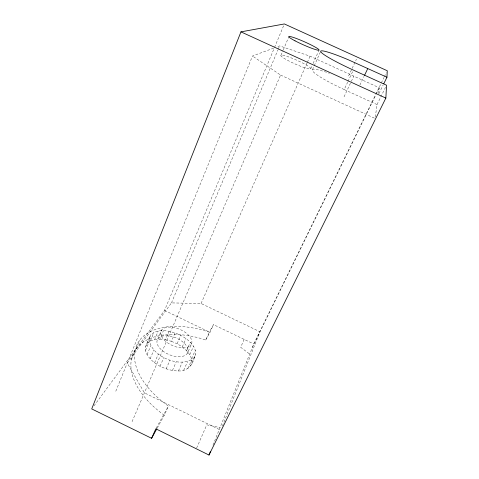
<?xml version="1.0" encoding="UTF-8"?>
<svg xmlns="http://www.w3.org/2000/svg" width="479" height="479" viewBox="0 0 479 479"><rect width="100%" height="100%" fill="white"/><g stroke="black" fill="none" stroke-linecap="round" stroke-linejoin="round"><path stroke-width="0.36" stroke-dasharray="2.4 1.8" d="M194.48 357.37C181.679 369.8 148.759 355.927 149.232 337.929C155.01 326.343 171.5 330.905 180.769 335.378C188.271 339.431 198.959 347.736 194.48 357.37C192.474 365.375 187.103 371.453 178.41 370.974C172.003 370.896 165.776 369.093 160.052 366.267C154.915 363.411 150.137 359.723 147.065 354.622C143.55 349.095 146.849 343.138 149.232 337.929M375.314 117.002L377.021 104.584L385.565 87.226M378.53 93.459L379.302 87.783L310.051 56.181L279.616 45.912L276.838 46.948M190.6 365.938L195.719 354.053M222.388 426.053L260.025 331.785L201.078 303.488L171.464 302.908L127.258 363.088L144.413 392.864L220.059 429.885M212.981 445.111L253.756 344L375.47 94.92M115.786 391.217L252.487 56.019L274.054 47.984M131.378 359.627L134.958 350.891M136.03 348.969L139.539 340.401M145.616 346.628L150.873 334.779M145.526 350.448L149.173 341.701M147.281 343.413L150.37 341.012L153.951 332.438M93.938 405.911L164.519 310.428L274.251 48.11M274.539 47.421L283.778 25.333M147.065 354.622L150.747 345.832M150.37 341.012L154.651 339.563L158.226 331.043M171.464 302.908L277.88 50.044M278.167 49.355L279.616 45.912M157.831 338.881L161.513 330.139M150.149 358.855L153.873 350.035M154.651 339.563L159.812 339.132L163.399 330.66M281.029 55.217L283.017 50.535M283.299 49.864L288.975 36.476M154.585 362.837L158.351 354.005M159.812 339.132L165.518 339.731L169.123 331.3M132.072 421.664L280.568 75.071L252.487 56.019M160.052 366.267L163.866 357.436M165.518 339.731L171.404 341.311L175.033 332.911M166.159 368.884L170.003 360.07M191.869 362.561C192.055 353.747 184.08 347.664 177.11 343.76L180.769 335.378M196.624 448.057L206.784 424.825L220.029 427.627M244.158 339.377L240.703 347.275L249.691 354.083M201.078 303.488L307.039 63.012M307.338 62.33L310.051 56.181M182.283 346.94L185.978 338.557M172.428 370.489L176.302 361.711M310.745 68.808A16.4 2.048 24 0 0 289.939 57.408A16.4 2.048 24 0 0 286.831 59.905A16.4 2.048 24 0 0 310.745 68.808L311.925 66.144M313.11 63.479L319.02 50.163M186.594 350.646L190.325 342.245M312.53 69.623L320.535 51.654M178.41 370.974L182.301 362.238M187.409 353.209A16.49 9.053 22.9 0 0 169.027 335.911A16.49 9.053 22.9 0 0 161.088 349.532A16.49 9.053 22.9 0 0 187.409 353.209L191.277 344.539A16.585 8.891 23 0 0 172.709 327.319A16.585 8.891 23 0 0 164.872 340.677A16.585 8.891 23 0 0 191.277 344.539M189.762 354.652L193.54 346.233M183.661 370.315L187.558 361.639M157.256 428.028L164.327 415.191L168.434 406.054L167.794 405.671A77.155 43.697 25.7 0 1 137.695 343.251A77.155 43.697 25.7 0 1 208.76 331.923L209.329 332.151L213.496 324.624L253.756 344M191.57 358.711L195.384 350.251M187.81 368.591L191.702 359.969M164.327 415.191L163.692 414.808A76.7 44.415 25.8 0 1 134.174 351.849A76.7 44.415 25.8 0 1 205.192 339.779L205.76 340.012L209.329 332.151M205.76 340.012L209.982 332.342L213.496 324.624M348.61 75.933L356.43 59.216M377.021 104.584L344.203 89.561L347.664 82.172M347.982 81.502L352.706 71.425M344.048 96.818L350.981 82.089M351.299 81.418L353.819 76.059M359.897 85.058L363.956 76.556M375.799 94.249L383.996 77.466M384.326 76.796L386.296 72.766M252.379 347.425L376.015 94.507M376.344 93.836L379.302 87.783M378.985 93.489L383.128 85.04M156.202 428.154L168.434 406.054M171.404 341.311L177.11 343.76M280.568 75.071L375.117 118.463M164.519 310.428L209.982 332.342M344.203 89.561A37.602 4.718 24.5 0 1 313.182 71.694A37.602 4.718 24.5 0 1 329.372 73.287"/><path stroke-width="0.72" d="M383.769 83.741L386.954 77.245L387.277 70.754L284.358 23.95L240.955 31.871L91.723 408.91L151.592 438.303L156.902 428.669M151.592 438.303L155.843 428.807L208.988 455.05L385.858 98.081L386.553 85.22L353.34 70.084A38.003 3.706 24.4 0 1 320.726 51.66A38.003 3.706 24.4 0 1 348.455 59.839L386.954 77.245M208.988 455.05L210.299 451.769M364.579 75.251L367.698 68.707M240.955 31.871L385.858 98.081M295.01 40.823A16.579 1.611 24 0 0 319.02 50.163A16.579 1.611 24 0 0 297.824 39.033A16.579 1.611 24 0 0 295.01 40.823"/></g></svg>
